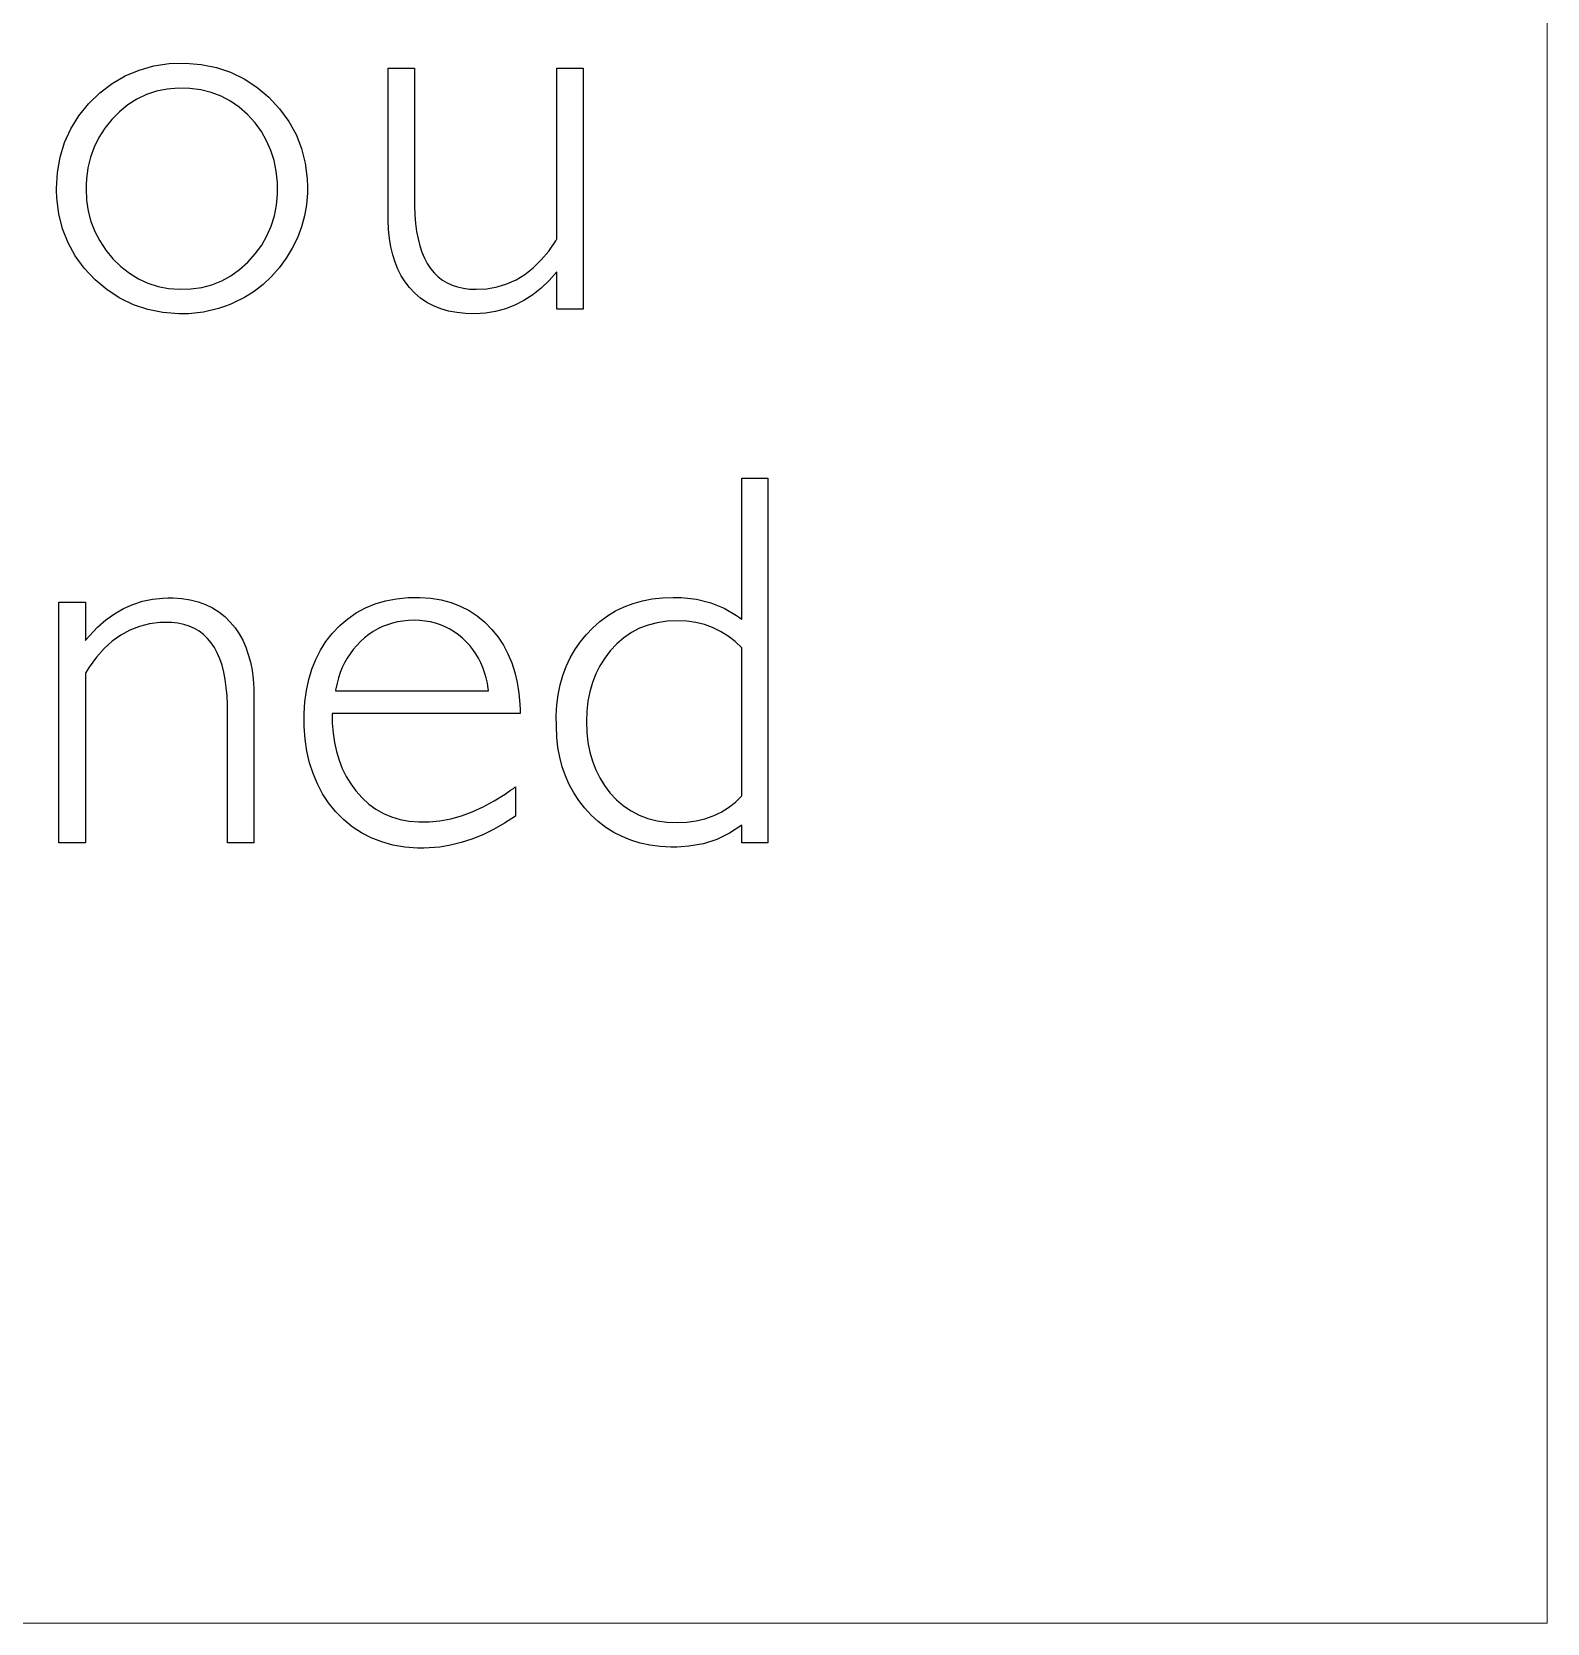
# Model space of a CAD drawing. Header units: millimetres. Extents: x 2232 to 85269, y -3593 to 5869.
# Drawn here: x 39428.5 to 39489.5, y 1801.4 to 1865.5 of the extents above; entities that cross this region are included whole.
import ezdxf

# ---------------------------------------------------------------- set-up
doc = ezdxf.new("R2010")
doc.units = ezdxf.units.MM
doc.layers.add('Standart', color=7, linetype='Continuous')

# ---------------------------------------------------------------- blocks, each defined once
blk = doc.blocks.new('IDE999Entity7103')
at = {"layer": 'Standart', "color": 250, "linetype": 'Continuous', "lineweight": 5}
for points in [[(32531.513, 498.914), (32531.513, 372.996)], [(32531.513, 372.996), (32081.513, 372.996)]]:
    blk.add_lwpolyline(points, dxfattribs=at)
at = {"layer": 'Standart', "color": 159, "linetype": 'Continuous', "lineweight": -3}
for points in [[(32475.402, 435.697), (32476.026, 435.79)], [(32476.026, 435.79), (32476.679, 435.811)], [(32476.679, 435.811), (32477.317, 435.761)], [(32477.317, 435.761), (32477.923, 435.639)], [(32473.724, 434.992), (32474.251, 435.299)], [(32474.251, 435.299), (32474.81, 435.534)], [(32474.81, 435.534), (32475.402, 435.697)], [(32477.923, 435.639), (32478.497, 435.446)], [(32478.497, 435.446), (32479.041, 435.18)], [(32479.041, 435.18), (32479.553, 434.843)], [(32484.839, 435.602), (32484.845, 435.603)], [(32484.839, 435.582), (32484.839, 435.602)], [(32484.839, 435.536), (32484.839, 435.582)], [(32484.839, 435.468), (32484.839, 435.536)], [(32484.839, 435.377), (32484.839, 435.468)], [(32484.839, 435.135), (32484.839, 435.377)], [(32484.839, 434.824), (32484.839, 435.135)], [(32484.845, 435.603), (32484.909, 435.603)], [(32484.909, 435.603), (32485.025, 435.603)], [(32485.025, 435.603), (32485.177, 435.603)], [(32485.177, 435.603), (32485.522, 435.603)], [(32485.522, 435.603), (32485.681, 435.603)], [(32485.681, 435.603), (32485.81, 435.603)], [(32485.81, 435.603), (32485.89, 435.603)], [(32485.89, 435.603), (32485.907, 435.603)], [(32485.907, 435.603), (32485.908, 435.588)], [(32485.908, 435.588), (32485.908, 435.549)], [(32485.908, 435.549), (32485.908, 435.49)], [(32485.908, 435.49), (32485.908, 435.311)], [(32485.908, 435.311), (32485.908, 435.062)], [(32491.629, 435.584), (32491.631, 435.603)], [(32491.629, 435.535), (32491.629, 435.584)], [(32491.629, 435.459), (32491.629, 435.535)], [(32491.629, 435.358), (32491.629, 435.459)], [(32491.629, 435.233), (32491.629, 435.358)], [(32491.629, 435.086), (32491.629, 435.233)], [(32491.629, 434.918), (32491.629, 435.086)], [(32491.631, 435.603), (32491.647, 435.603)], [(32491.647, 435.603), (32491.728, 435.603)], [(32491.728, 435.603), (32491.856, 435.603)], [(32491.856, 435.603), (32492.015, 435.603)], [(32492.015, 435.603), (32492.36, 435.603)], [(32492.36, 435.603), (32492.512, 435.603)], [(32492.512, 435.603), (32492.628, 435.603)], [(32492.628, 435.603), (32492.692, 435.603)], [(32492.692, 435.603), (32492.699, 435.602)], [(32492.699, 435.602), (32492.699, 435.568)], [(32492.699, 435.568), (32492.699, 435.494)], [(32492.699, 435.494), (32492.699, 435.383)], [(32492.699, 435.383), (32492.699, 435.235)], [(32492.699, 435.235), (32492.699, 435.054)], [(32472.772, 434.169), (32473.23, 434.615)], [(32473.23, 434.615), (32473.724, 434.992)], [(32475.108, 434.542), (32474.725, 434.361)], [(32475.514, 434.676), (32475.108, 434.542)], [(32475.942, 434.763), (32475.514, 434.676)], [(32476.393, 434.803), (32475.942, 434.763)], [(32476.856, 434.795), (32476.393, 434.803)], [(32477.299, 434.739), (32476.856, 434.795)], [(32477.72, 434.635), (32477.299, 434.739)], [(32478.119, 434.484), (32477.72, 434.635)], [(32478.495, 434.285), (32478.119, 434.484)], [(32479.553, 434.843), (32480.034, 434.435)], [(32480.034, 434.435), (32480.471, 433.967)], [(32484.839, 434.454), (32484.839, 434.824)], [(32484.839, 434.037), (32484.839, 434.454)], [(32485.908, 435.062), (32485.908, 434.754)], [(32485.908, 434.754), (32485.908, 434.397)], [(32491.629, 434.528), (32491.629, 434.918)], [(32491.629, 434.075), (32491.629, 434.528)], [(32492.699, 435.054), (32492.699, 434.842)], [(32492.699, 434.842), (32492.699, 434.602)], [(32492.699, 434.602), (32492.699, 434.336)], [(32472.38, 433.684), (32472.772, 434.169)], [(32474.026, 433.857), (32473.71, 433.535)], [(32474.364, 434.133), (32474.026, 433.857)], [(32474.725, 434.361), (32474.364, 434.133)], [(32478.848, 434.039), (32478.495, 434.285)], [(32479.179, 433.744), (32478.848, 434.039)], [(32480.471, 433.967), (32480.837, 433.467)], [(32484.839, 433.585), (32484.839, 434.037)], [(32485.908, 434.397), (32485.908, 434.002)], [(32485.908, 434.002), (32485.908, 433.14)], [(32491.629, 433.575), (32491.629, 434.075)], [(32492.699, 434.336), (32492.699, 434.045)], [(32492.699, 434.045), (32492.699, 433.734)], [(32471.81, 432.614), (32472.059, 433.166)], [(32472.059, 433.166), (32472.38, 433.684)], [(32473.431, 433.187), (32473.197, 432.82)], [(32473.71, 433.535), (32473.431, 433.187)], [(32479.48, 433.411), (32479.179, 433.744)], [(32479.736, 433.06), (32479.48, 433.411)], [(32480.837, 433.467), (32481.131, 432.936)], [(32484.839, 432.623), (32484.839, 433.585)], [(32491.629, 433.04), (32491.629, 433.575)], [(32492.699, 433.734), (32492.699, 433.056)], [(32471.632, 432.031), (32471.81, 432.614)], [(32473.197, 432.82), (32473.005, 432.433)], [(32479.949, 432.688), (32479.736, 433.06)], [(32480.121, 432.297), (32479.949, 432.688)], [(32481.131, 432.936), (32481.353, 432.373)], [(32484.839, 431.66), (32484.839, 432.623)], [(32485.908, 433.14), (32485.908, 432.253)], [(32491.629, 432.483), (32491.629, 433.04)], [(32492.699, 433.056), (32492.699, 432.321)], [(32471.525, 431.414), (32471.632, 432.031)], [(32472.858, 432.027), (32472.754, 431.602)], [(32473.005, 432.433), (32472.858, 432.027)], [(32480.25, 431.886), (32480.121, 432.297)], [(32480.337, 431.455), (32480.25, 431.886)], [(32481.353, 432.373), (32481.504, 431.78)], [(32485.908, 432.253), (32485.908, 431.828)], [(32491.629, 431.361), (32491.629, 432.483)], [(32492.699, 432.321), (32492.699, 430.755)], [(32471.49, 430.765), (32471.525, 431.414)], [(32472.754, 431.602), (32472.693, 431.156)], [(32480.381, 431.004), (32480.337, 431.455)], [(32481.504, 431.78), (32481.583, 431.155)], [(32484.839, 431.208), (32484.839, 431.66)], [(32485.908, 431.828), (32485.908, 431.428)], [(32485.908, 431.428), (32485.908, 431.065)], [(32491.629, 430.822), (32491.629, 431.361)], [(32471.49, 430.74), (32471.49, 430.765)], [(32471.49, 430.765), (32471.49, 430.765)], [(32471.49, 430.765), (32471.49, 430.765)], [(32471.49, 430.765), (32471.49, 430.765)], [(32471.49, 430.765), (32471.49, 430.765)], [(32471.49, 430.698), (32471.49, 430.74)], [(32471.503, 430.371), (32471.49, 430.698)], [(32472.677, 430.81), (32472.676, 430.751)], [(32472.676, 430.751), (32472.676, 430.744)], [(32472.676, 430.744), (32472.698, 430.29)], [(32472.676, 430.744), (32472.676, 430.744)], [(32472.676, 430.744), (32472.676, 430.744)], [(32472.676, 430.744), (32472.676, 430.744)], [(32472.679, 430.926), (32472.677, 430.81)], [(32472.693, 431.156), (32472.679, 430.926)], [(32480.384, 430.539), (32480.381, 431.004)], [(32481.583, 431.155), (32481.595, 430.831)], [(32481.595, 430.694), (32481.592, 430.576)], [(32481.595, 430.831), (32481.595, 430.694)], [(32484.839, 430.791), (32484.839, 431.208)], [(32484.839, 430.421), (32484.839, 430.791)], [(32485.908, 431.065), (32485.908, 430.749)], [(32485.908, 430.749), (32485.908, 430.491)], [(32491.629, 430.315), (32491.629, 430.822)], [(32492.699, 430.755), (32492.699, 429.19)], [(32471.581, 429.742), (32471.503, 430.371)], [(32472.698, 430.29), (32472.764, 429.853)], [(32480.259, 429.661), (32480.343, 430.09)], [(32480.343, 430.09), (32480.384, 430.539)], [(32481.554, 430.111), (32481.475, 429.657)], [(32481.592, 430.576), (32481.554, 430.111)], [(32484.839, 430.11), (32484.839, 430.421)], [(32484.839, 429.868), (32484.839, 430.11)], [(32485.908, 430.491), (32485.908, 430.301)], [(32485.908, 430.301), (32485.908, 430.236)], [(32485.908, 430.236), (32485.908, 430.191)], [(32485.908, 430.191), (32485.908, 430.169)], [(32485.908, 430.169), (32485.908, 430.153)], [(32485.908, 430.153), (32485.909, 430.06)], [(32485.909, 430.06), (32485.921, 429.697)], [(32491.629, 429.855), (32491.629, 430.315)], [(32471.73, 429.145), (32471.581, 429.742)], [(32472.764, 429.853), (32472.874, 429.434)], [(32472.874, 429.434), (32473.028, 429.033)], [(32480.132, 429.251), (32480.259, 429.661)], [(32481.475, 429.657), (32481.353, 429.214)], [(32484.839, 429.778), (32484.839, 429.868)], [(32484.839, 429.709), (32484.839, 429.778)], [(32484.839, 429.664), (32484.839, 429.709)], [(32484.839, 429.643), (32484.839, 429.664)], [(32484.839, 429.621), (32484.839, 429.643)], [(32484.839, 429.573), (32484.839, 429.621)], [(32484.84, 429.477), (32484.839, 429.573)], [(32484.858, 429.106), (32484.84, 429.477)], [(32485.921, 429.697), (32485.947, 429.356)], [(32485.947, 429.356), (32485.988, 429.035)], [(32491.629, 429.455), (32491.629, 429.855)], [(32491.629, 429.282), (32491.629, 429.455)], [(32471.951, 428.581), (32471.73, 429.145)], [(32473.028, 429.033), (32473.226, 428.65)], [(32479.749, 428.488), (32479.962, 428.86)], [(32479.962, 428.86), (32480.132, 429.251)], [(32481.189, 428.782), (32480.983, 428.362)], [(32481.353, 429.214), (32481.189, 428.782)], [(32484.896, 428.752), (32484.858, 429.106)], [(32484.952, 428.417), (32484.896, 428.752)], [(32485.988, 429.035), (32486.044, 428.734)], [(32486.044, 428.734), (32486.115, 428.455)], [(32491.59, 428.656), (32491.624, 428.711)], [(32491.624, 428.711), (32491.629, 428.721)], [(32491.629, 429.129), (32491.629, 429.282)], [(32491.629, 428.997), (32491.629, 429.129)], [(32491.629, 428.889), (32491.629, 428.997)], [(32491.629, 428.806), (32491.629, 428.889)], [(32491.629, 428.749), (32491.629, 428.806)], [(32491.629, 428.721), (32491.629, 428.749)], [(32492.699, 429.19), (32492.699, 428.455)], [(32472.243, 428.05), (32471.951, 428.581)], [(32472.607, 427.551), (32472.243, 428.05)], [(32473.226, 428.65), (32473.468, 428.285)], [(32473.468, 428.285), (32473.753, 427.938)], [(32479.192, 427.8), (32479.492, 428.135)], [(32479.492, 428.135), (32479.749, 428.488)], [(32480.983, 428.362), (32480.735, 427.953)], [(32485.028, 428.099), (32484.952, 428.417)], [(32485.123, 427.799), (32485.028, 428.099)], [(32486.115, 428.455), (32486.201, 428.196)], [(32486.201, 428.196), (32486.302, 427.958)], [(32491.006, 427.885), (32491.307, 428.246)], [(32491.307, 428.246), (32491.59, 428.656)], [(32492.699, 428.455), (32492.699, 427.777)], [(32473.041, 427.087), (32472.607, 427.551)], [(32473.753, 427.938), (32474.077, 427.62)], [(32474.077, 427.62), (32474.421, 427.35)], [(32478.511, 427.248), (32478.862, 427.5)], [(32478.862, 427.5), (32479.192, 427.8)], [(32480.453, 427.567), (32480.144, 427.217)], [(32480.735, 427.953), (32480.453, 427.567)], [(32485.238, 427.517), (32485.123, 427.799)], [(32485.372, 427.252), (32485.238, 427.517)], [(32486.302, 427.958), (32486.417, 427.74)], [(32486.417, 427.74), (32486.547, 427.544)], [(32486.547, 427.544), (32486.692, 427.367)], [(32490.349, 427.307), (32490.687, 427.572)], [(32490.687, 427.572), (32491.006, 427.885)], [(32491.629, 427.408), (32491.321, 427.059)], [(32491.629, 427.401), (32491.629, 427.408)], [(32491.629, 427.408), (32491.629, 427.408)], [(32491.629, 427.408), (32491.629, 427.408)], [(32491.629, 427.371), (32491.629, 427.401)], [(32492.699, 427.777), (32492.699, 427.465)], [(32492.699, 427.465), (32492.699, 427.175)], [(32473.523, 426.68), (32473.041, 427.087)], [(32474.421, 427.35), (32474.785, 427.126)], [(32474.785, 427.126), (32475.17, 426.95)], [(32475.17, 426.95), (32475.575, 426.821)], [(32475.575, 426.821), (32476, 426.74)], [(32476.9, 426.719), (32477.334, 426.78)], [(32477.334, 426.78), (32477.747, 426.888)], [(32477.747, 426.888), (32478.139, 427.044)], [(32478.139, 427.044), (32478.511, 427.248)], [(32479.808, 426.902), (32479.446, 426.622)], [(32480.144, 427.217), (32479.808, 426.902)], [(32485.525, 427.006), (32485.372, 427.252)], [(32485.704, 426.771), (32485.525, 427.006)], [(32485.914, 426.547), (32485.704, 426.771)], [(32486.692, 427.367), (32486.852, 427.212)], [(32486.852, 427.212), (32487.027, 427.077)], [(32487.027, 427.077), (32487.217, 426.964)], [(32487.217, 426.964), (32487.421, 426.87)], [(32487.421, 426.87), (32487.64, 426.798)], [(32487.64, 426.798), (32487.874, 426.746)], [(32487.874, 426.746), (32488.123, 426.715)], [(32488.816, 426.729), (32489.226, 426.801)], [(32489.226, 426.801), (32489.619, 426.921)], [(32489.619, 426.921), (32489.993, 427.09)], [(32489.993, 427.09), (32490.349, 427.307)], [(32490.998, 426.75), (32490.661, 426.481)], [(32491.321, 427.059), (32490.998, 426.75)], [(32491.629, 427.248), (32491.629, 427.371)], [(32491.629, 427.06), (32491.629, 427.248)], [(32491.629, 426.587), (32491.629, 427.06)], [(32492.699, 427.175), (32492.699, 426.908)], [(32492.699, 426.908), (32492.699, 426.668)], [(32474.037, 426.346), (32473.523, 426.68)], [(32474.583, 426.082), (32474.037, 426.346)], [(32476, 426.74), (32476.446, 426.706)], [(32476.446, 426.706), (32476.9, 426.719)], [(32478.534, 426.123), (32478.44, 426.084)], [(32478.642, 426.169), (32478.534, 426.123)], [(32479.057, 426.378), (32478.642, 426.169)], [(32479.446, 426.622), (32479.057, 426.378)], [(32486.145, 426.349), (32485.914, 426.547)], [(32486.396, 426.178), (32486.145, 426.349)], [(32486.667, 426.034), (32486.396, 426.178)], [(32488.123, 426.715), (32488.387, 426.705)], [(32488.387, 426.705), (32488.816, 426.729)], [(32490.309, 426.253), (32489.943, 426.065)], [(32490.661, 426.481), (32490.309, 426.253)], [(32491.629, 426.349), (32491.629, 426.587)], [(32491.629, 426.142), (32491.629, 426.349)], [(32491.629, 425.988), (32491.629, 426.142)], [(32492.699, 426.668), (32492.699, 426.456)], [(32492.699, 426.456), (32492.699, 426.276)], [(32492.699, 426.276), (32492.699, 426.128)], [(32492.699, 426.128), (32492.699, 426.016)], [(32475.162, 425.89), (32474.583, 426.082)], [(32475.772, 425.769), (32475.162, 425.89)], [(32476.416, 425.719), (32475.772, 425.769)], [(32476.498, 425.718), (32476.416, 425.719)], [(32476.564, 425.718), (32476.498, 425.718)], [(32476.642, 425.718), (32476.564, 425.718)], [(32476.798, 425.723), (32476.642, 425.718)], [(32477.411, 425.79), (32476.798, 425.723)], [(32478.006, 425.93), (32477.411, 425.79)], [(32478.296, 426.028), (32478.006, 425.93)], [(32478.44, 426.084), (32478.296, 426.028)], [(32486.959, 425.917), (32486.667, 426.034)], [(32487.27, 425.827), (32486.959, 425.917)], [(32487.601, 425.764), (32487.27, 425.827)], [(32487.953, 425.727), (32487.601, 425.764)], [(32488.332, 425.718), (32487.953, 425.727)], [(32488.756, 425.744), (32488.332, 425.718)], [(32489.166, 425.81), (32488.756, 425.744)], [(32489.562, 425.917), (32489.166, 425.81)], [(32489.943, 426.065), (32489.562, 425.917)], [(32491.629, 425.939), (32491.629, 425.988)], [(32491.629, 425.912), (32491.629, 425.939)], [(32491.647, 425.907), (32491.629, 425.912)], [(32491.728, 425.907), (32491.647, 425.907)], [(32491.856, 425.907), (32491.728, 425.907)], [(32492.015, 425.907), (32491.856, 425.907)], [(32492.36, 425.907), (32492.015, 425.907)], [(32492.512, 425.907), (32492.36, 425.907)], [(32492.628, 425.907), (32492.512, 425.907)], [(32492.692, 425.907), (32492.628, 425.907)], [(32492.699, 425.909), (32492.692, 425.907)], [(32492.699, 426.016), (32492.699, 425.942)], [(32492.699, 425.942), (32492.699, 425.909)], [(32499.085, 419.084), (32499.087, 419.096)], [(32499.085, 418.998), (32499.085, 419.084)], [(32499.087, 419.096), (32499.13, 419.096)], [(32499.13, 419.096), (32499.222, 419.096)], [(32499.222, 419.096), (32499.35, 419.096)], [(32499.35, 419.096), (32499.659, 419.096)], [(32499.659, 419.096), (32499.951, 419.096)], [(32499.951, 419.096), (32500.059, 419.096)], [(32500.059, 419.096), (32500.122, 419.096)], [(32500.122, 419.096), (32500.134, 419.096)], [(32500.134, 419.096), (32500.134, 419.088)], [(32500.134, 419.088), (32500.134, 419.031)], [(32499.085, 418.838), (32499.085, 418.998)], [(32499.085, 418.612), (32499.085, 418.838)], [(32499.085, 418.331), (32499.085, 418.612)], [(32500.134, 419.031), (32500.134, 418.921)], [(32500.134, 418.921), (32500.134, 418.762)], [(32500.134, 418.762), (32500.134, 418.556)], [(32500.134, 418.556), (32500.134, 418.307)], [(32499.085, 418.001), (32499.085, 418.331)], [(32499.085, 417.237), (32499.085, 418.001)], [(32500.134, 418.307), (32500.134, 418.017)], [(32500.134, 418.017), (32500.134, 417.689)], [(32499.085, 416.39), (32499.085, 417.237)], [(32500.134, 417.689), (32500.134, 417.325)], [(32500.134, 417.325), (32500.134, 416.93)], [(32500.134, 416.93), (32500.134, 416.054)], [(32499.085, 415.532), (32499.085, 416.39)], [(32500.134, 416.054), (32500.134, 415.084)], [(32499.085, 414.735), (32499.085, 415.532)], [(32499.085, 414.381), (32499.085, 414.735)], [(32500.134, 415.084), (32500.134, 414.044)], [(32471.579, 414.105), (32471.606, 414.112)], [(32471.579, 414.06), (32471.579, 414.105)], [(32471.579, 413.975), (32471.579, 414.06)], [(32471.579, 413.852), (32471.579, 413.975)], [(32471.606, 414.112), (32471.694, 414.112)], [(32471.694, 414.112), (32471.827, 414.112)], [(32471.827, 414.112), (32472.164, 414.112)], [(32472.164, 414.112), (32472.334, 414.112)], [(32472.334, 414.112), (32472.482, 414.112)], [(32472.482, 414.112), (32472.591, 414.112)], [(32472.591, 414.112), (32472.646, 414.112)], [(32472.646, 414.112), (32472.649, 414.109)], [(32472.649, 414.109), (32472.649, 414.085)], [(32472.649, 414.085), (32472.649, 414.037)], [(32472.649, 414.037), (32472.649, 413.968)], [(32472.649, 413.968), (32472.649, 413.782)], [(32474.181, 413.849), (32474.555, 414.017)], [(32474.555, 414.017), (32474.944, 414.143)], [(32474.944, 414.143), (32475.346, 414.229)], [(32475.346, 414.229), (32475.763, 414.273)], [(32475.763, 414.273), (32475.976, 414.279)], [(32475.976, 414.279), (32476.168, 414.277)], [(32476.168, 414.277), (32476.528, 414.251)], [(32476.528, 414.251), (32476.868, 414.199)], [(32476.868, 414.199), (32477.188, 414.118)], [(32477.188, 414.118), (32477.487, 414.011)], [(32477.487, 414.011), (32477.767, 413.876)], [(32483.928, 413.879), (32484.322, 414.04)], [(32484.322, 414.04), (32484.738, 414.163)], [(32484.738, 414.163), (32485.179, 414.246)], [(32485.179, 414.246), (32485.643, 414.291)], [(32485.643, 414.291), (32486.118, 414.298)], [(32486.118, 414.298), (32486.559, 414.267)], [(32486.559, 414.267), (32486.978, 414.199)], [(32486.978, 414.199), (32487.374, 414.094)], [(32487.374, 414.094), (32487.748, 413.951)], [(32487.748, 413.951), (32488.099, 413.771)], [(32494.345, 413.918), (32494.705, 414.053)], [(32494.705, 414.053), (32495.082, 414.16)], [(32495.082, 414.16), (32495.478, 414.236)], [(32495.478, 414.236), (32495.891, 414.283)], [(32495.891, 414.283), (32496.323, 414.3)], [(32496.323, 414.3), (32496.65, 414.292)], [(32496.65, 414.292), (32497.258, 414.222)], [(32497.258, 414.222), (32497.83, 414.08)], [(32497.83, 414.08), (32498.367, 413.864)], [(32499.085, 414.069), (32499.085, 414.381)], [(32499.085, 413.808), (32499.085, 414.069)], [(32500.134, 414.044), (32500.134, 412.955)], [(32471.579, 413.695), (32471.579, 413.852)], [(32471.579, 413.505), (32471.579, 413.695)], [(32471.579, 413.285), (32471.579, 413.505)], [(32472.649, 413.782), (32472.649, 413.551)], [(32472.649, 413.551), (32472.649, 413.05)], [(32473.142, 413.099), (32473.475, 413.39)], [(32473.475, 413.39), (32473.821, 413.64)], [(32473.821, 413.64), (32474.181, 413.849)], [(32475.871, 413.292), (32475.652, 413.284)], [(32476.128, 413.285), (32475.871, 413.292)], [(32477.767, 413.876), (32478.027, 413.714)], [(32478.027, 413.714), (32478.266, 413.524)], [(32478.266, 413.524), (32478.486, 413.307)], [(32478.486, 413.307), (32478.68, 413.071)], [(32482.89, 413.165), (32483.213, 413.442)], [(32483.213, 413.442), (32483.559, 413.68)], [(32483.559, 413.68), (32483.928, 413.879)], [(32485.22, 413.313), (32485.012, 413.263)], [(32485.435, 413.348), (32485.22, 413.313)], [(32485.656, 413.369), (32485.435, 413.348)], [(32485.883, 413.376), (32485.656, 413.369)], [(32486.11, 413.369), (32485.883, 413.376)], [(32486.329, 413.348), (32486.11, 413.369)], [(32486.542, 413.312), (32486.329, 413.348)], [(32486.747, 413.262), (32486.542, 413.312)], [(32488.099, 413.771), (32488.428, 413.554)], [(32488.428, 413.554), (32488.734, 413.3)], [(32488.734, 413.3), (32489.018, 413.009)], [(32493.082, 413.078), (32493.371, 413.333)], [(32493.371, 413.333), (32493.678, 413.557)], [(32493.678, 413.557), (32494.003, 413.752)], [(32494.003, 413.752), (32494.345, 413.918)], [(32496.071, 413.337), (32495.68, 413.28)], [(32496.483, 413.356), (32496.071, 413.337)], [(32496.863, 413.339), (32496.483, 413.356)], [(32497.227, 413.287), (32496.863, 413.339)], [(32498.367, 413.864), (32498.867, 413.576)], [(32498.867, 413.576), (32498.986, 413.492)], [(32498.986, 413.492), (32499.045, 413.449)], [(32499.045, 413.449), (32499.074, 413.426)], [(32499.074, 413.426), (32499.085, 413.419)], [(32499.085, 413.607), (32499.085, 413.808)], [(32499.085, 413.474), (32499.085, 413.607)], [(32499.085, 413.419), (32499.085, 413.474)], [(32471.579, 413.037), (32471.579, 413.285)], [(32471.579, 412.763), (32471.579, 413.037)], [(32471.579, 412.467), (32471.579, 412.763)], [(32472.649, 413.05), (32472.649, 412.829)], [(32472.649, 412.829), (32472.649, 412.66)], [(32472.649, 412.66), (32472.649, 412.603)], [(32472.671, 412.585), (32472.824, 412.767)], [(32472.824, 412.767), (32473.142, 413.099)], [(32474.076, 412.781), (32473.73, 412.533)], [(32474.442, 412.98), (32474.076, 412.781)], [(32474.826, 413.131), (32474.442, 412.98)], [(32475.23, 413.232), (32474.826, 413.131)], [(32475.652, 413.284), (32475.23, 413.232)], [(32476.378, 413.256), (32476.128, 413.285)], [(32476.613, 413.207), (32476.378, 413.256)], [(32476.833, 413.137), (32476.613, 413.207)], [(32477.038, 413.047), (32476.833, 413.137)], [(32477.229, 412.935), (32477.038, 413.047)], [(32477.405, 412.803), (32477.229, 412.935)], [(32477.566, 412.649), (32477.405, 412.803)], [(32477.713, 412.475), (32477.566, 412.649)], [(32478.68, 413.071), (32478.842, 412.831)], [(32478.842, 412.831), (32478.984, 412.574)], [(32482.338, 412.523), (32482.593, 412.852)], [(32482.593, 412.852), (32482.89, 413.165)], [(32483.893, 412.666), (32483.729, 412.518)], [(32484.064, 412.801), (32483.893, 412.666)], [(32484.241, 412.922), (32484.064, 412.801)], [(32484.424, 413.029), (32484.241, 412.922)], [(32484.614, 413.121), (32484.424, 413.029)], [(32484.81, 413.199), (32484.614, 413.121)], [(32485.012, 413.263), (32484.81, 413.199)], [(32486.946, 413.197), (32486.747, 413.262)], [(32487.137, 413.118), (32486.946, 413.197)], [(32487.322, 413.024), (32487.137, 413.118)], [(32487.499, 412.916), (32487.322, 413.024)], [(32487.67, 412.794), (32487.499, 412.916)], [(32487.833, 412.658), (32487.67, 412.794)], [(32487.988, 412.509), (32487.833, 412.658)], [(32489.018, 413.009), (32489.266, 412.7)], [(32489.266, 412.7), (32489.48, 412.374)], [(32492.575, 412.501), (32492.813, 412.797)], [(32492.813, 412.797), (32493.082, 413.078)], [(32494.331, 412.677), (32494.047, 412.432)], [(32494.636, 412.884), (32494.331, 412.677)], [(32494.963, 413.054), (32494.636, 412.884)], [(32495.311, 413.186), (32494.963, 413.054)], [(32495.68, 413.28), (32495.311, 413.186)], [(32497.576, 413.202), (32497.227, 413.287)], [(32497.909, 413.083), (32497.576, 413.202)], [(32498.227, 412.929), (32497.909, 413.083)], [(32498.528, 412.742), (32498.227, 412.929)], [(32498.815, 412.52), (32498.528, 412.742)], [(32500.134, 412.955), (32500.134, 410.726)], [(32471.579, 412.149), (32471.579, 412.467)], [(32471.579, 411.462), (32471.579, 412.149)], [(32472.649, 412.603), (32472.649, 412.568)], [(32472.649, 412.568), (32472.649, 412.56)], [(32472.649, 412.559), (32472.652, 412.562)], [(32472.649, 412.56), (32472.649, 412.559)], [(32472.652, 412.562), (32472.671, 412.585)], [(32473.403, 412.235), (32473.095, 411.889)], [(32473.73, 412.533), (32473.403, 412.235)], [(32477.844, 412.28), (32477.713, 412.475)], [(32477.961, 412.065), (32477.844, 412.28)], [(32478.063, 411.828), (32477.961, 412.065)], [(32478.984, 412.574), (32479.107, 412.298)], [(32479.107, 412.298), (32479.21, 412.005)], [(32481.925, 411.801), (32482.115, 412.173)], [(32482.115, 412.173), (32482.338, 412.523)], [(32483.306, 412.028), (32483.189, 411.849)], [(32483.435, 412.199), (32483.306, 412.028)], [(32483.576, 412.362), (32483.435, 412.199)], [(32483.729, 412.518), (32483.576, 412.362)], [(32488.128, 412.357), (32487.988, 412.509)], [(32488.257, 412.196), (32488.128, 412.357)], [(32488.374, 412.027), (32488.257, 412.196)], [(32488.479, 411.851), (32488.374, 412.027)], [(32489.48, 412.374), (32489.665, 412.028)], [(32489.665, 412.028), (32489.821, 411.662)], [(32492.176, 411.861), (32492.362, 412.189)], [(32492.362, 412.189), (32492.575, 412.501)], [(32493.785, 412.149), (32493.561, 411.856)], [(32494.047, 412.432), (32493.785, 412.149)], [(32499.085, 412.265), (32498.815, 412.52)], [(32499.085, 412.248), (32499.085, 412.265)], [(32499.085, 412.198), (32499.085, 412.248)], [(32499.085, 412.117), (32499.085, 412.198)], [(32499.085, 412.009), (32499.085, 412.117)], [(32499.085, 411.874), (32499.085, 412.009)], [(32471.579, 410.72), (32471.579, 411.462)], [(32472.805, 411.494), (32472.668, 411.278)], [(32473.095, 411.889), (32472.805, 411.494)], [(32478.151, 411.571), (32478.063, 411.828)], [(32478.223, 411.292), (32478.151, 411.571)], [(32479.21, 412.005), (32479.294, 411.693)], [(32479.294, 411.693), (32479.359, 411.364)], [(32481.641, 410.993), (32481.767, 411.408)], [(32481.767, 411.408), (32481.925, 411.801)], [(32482.99, 411.47), (32482.909, 411.269)], [(32483.083, 411.663), (32482.99, 411.47)], [(32483.189, 411.849), (32483.083, 411.663)], [(32488.574, 411.666), (32488.479, 411.851)], [(32488.657, 411.473), (32488.574, 411.666)], [(32488.728, 411.272), (32488.657, 411.473)], [(32489.821, 411.662), (32489.947, 411.277)], [(32491.882, 411.154), (32492.016, 411.516)], [(32492.016, 411.516), (32492.176, 411.861)], [(32493.367, 411.545), (32493.203, 411.216)], [(32493.561, 411.856), (32493.367, 411.545)], [(32499.085, 411.715), (32499.085, 411.874)], [(32499.085, 411.534), (32499.085, 411.715)], [(32499.085, 411.333), (32499.085, 411.534)], [(32472.651, 411.25), (32472.649, 411.245)], [(32472.649, 411.245), (32472.649, 411.238)], [(32472.649, 411.238), (32472.649, 411.202)], [(32472.649, 411.202), (32472.649, 411.139)], [(32472.649, 411.139), (32472.649, 411.049)], [(32472.649, 411.049), (32472.649, 410.935)], [(32472.649, 410.935), (32472.649, 410.798)], [(32472.649, 410.798), (32472.649, 410.462)], [(32472.668, 411.278), (32472.651, 411.25)], [(32478.281, 410.993), (32478.223, 411.292)], [(32478.324, 410.673), (32478.281, 410.993)], [(32479.359, 411.364), (32479.404, 411.016)], [(32479.404, 411.016), (32479.431, 410.651)], [(32481.547, 410.556), (32481.641, 410.993)], [(32482.782, 410.844), (32482.737, 410.62)], [(32482.839, 411.06), (32482.782, 410.844)], [(32482.909, 411.269), (32482.839, 411.06)], [(32488.788, 411.063), (32488.728, 411.272)], [(32488.837, 410.845), (32488.788, 411.063)], [(32488.874, 410.62), (32488.837, 410.845)], [(32489.947, 411.277), (32490.043, 410.871)], [(32490.043, 410.871), (32490.109, 410.446)], [(32491.693, 410.382), (32491.774, 410.777)], [(32491.774, 410.777), (32491.882, 411.154)], [(32493.069, 410.868), (32492.964, 410.502)], [(32493.203, 411.216), (32493.069, 410.868)], [(32499.085, 410.882), (32499.085, 411.333)], [(32499.085, 410.379), (32499.085, 410.882)], [(32500.134, 410.726), (32500.134, 409.632)], [(32471.579, 409.943), (32471.579, 410.72)], [(32472.649, 410.462), (32472.649, 410.056)], [(32478.353, 410.332), (32478.324, 410.673)], [(32478.367, 409.971), (32478.353, 410.332)], [(32479.431, 410.651), (32479.436, 410.461)], [(32479.436, 410.461), (32479.438, 410.365)], [(32479.438, 410.365), (32479.438, 410.323)], [(32479.438, 410.323), (32479.438, 410.319)], [(32479.438, 410.319), (32479.438, 410.291)], [(32479.438, 410.291), (32479.438, 410.24)], [(32479.438, 410.24), (32479.438, 410.165)], [(32479.438, 410.165), (32479.438, 410.069)], [(32481.457, 409.618), (32481.486, 410.098)], [(32481.486, 410.098), (32481.547, 410.556)], [(32482.727, 410.562), (32482.724, 410.543)], [(32482.724, 410.543), (32482.734, 410.543)], [(32482.724, 410.543), (32482.724, 410.543)], [(32482.724, 410.543), (32482.724, 410.543)], [(32482.724, 410.543), (32482.724, 410.543)], [(32482.724, 410.543), (32482.724, 410.543)], [(32482.737, 410.62), (32482.727, 410.562)], [(32482.734, 410.543), (32482.764, 410.543)], [(32482.764, 410.543), (32482.811, 410.543)], [(32482.811, 410.543), (32482.877, 410.543)], [(32482.877, 410.543), (32482.958, 410.543)], [(32482.958, 410.543), (32483.055, 410.543)], [(32483.055, 410.543), (32483.167, 410.543)], [(32483.167, 410.543), (32483.293, 410.543)], [(32483.293, 410.543), (32483.581, 410.543)], [(32483.581, 410.543), (32483.912, 410.543)], [(32483.912, 410.543), (32484.279, 410.543)], [(32484.279, 410.543), (32484.673, 410.543)], [(32484.673, 410.543), (32485.088, 410.543)], [(32485.088, 410.543), (32485.516, 410.543)], [(32485.516, 410.543), (32486.379, 410.543)], [(32486.379, 410.543), (32486.799, 410.543)], [(32486.799, 410.543), (32487.201, 410.543)], [(32487.201, 410.543), (32487.578, 410.543)], [(32487.578, 410.543), (32487.922, 410.543)], [(32487.922, 410.543), (32488.225, 410.543)], [(32488.225, 410.543), (32488.359, 410.543)], [(32488.359, 410.543), (32488.48, 410.543)], [(32488.48, 410.543), (32488.587, 410.543)], [(32488.587, 410.543), (32488.679, 410.543)], [(32488.679, 410.543), (32488.755, 410.543)], [(32488.755, 410.543), (32488.815, 410.543)], [(32488.815, 410.543), (32488.857, 410.543)], [(32488.857, 410.543), (32488.88, 410.543)], [(32488.882, 410.562), (32488.874, 410.62)], [(32488.88, 410.543), (32488.884, 410.543)], [(32488.884, 410.543), (32488.882, 410.562)], [(32490.109, 410.446), (32490.146, 410)], [(32491.637, 409.971), (32491.693, 410.382)], [(32492.889, 410.118), (32492.844, 409.715)], [(32492.964, 410.502), (32492.889, 410.118)], [(32499.085, 409.84), (32499.085, 410.379)], [(32471.579, 408.359), (32471.579, 409.943)], [(32472.649, 410.056), (32472.649, 409.592)], [(32472.649, 409.592), (32472.649, 409.084)], [(32478.368, 409.877), (32478.367, 409.971)], [(32478.368, 409.83), (32478.368, 409.877)], [(32478.368, 409.809), (32478.368, 409.83)], [(32478.368, 409.794), (32478.368, 409.809)], [(32478.368, 409.809), (32478.368, 409.809)], [(32478.368, 409.756), (32478.368, 409.794)], [(32478.368, 409.697), (32478.368, 409.756)], [(32478.368, 409.519), (32478.368, 409.697)], [(32478.368, 409.272), (32478.368, 409.519)], [(32479.438, 410.069), (32479.438, 409.819)], [(32479.438, 409.819), (32479.438, 409.502)], [(32479.438, 409.502), (32479.438, 409.127)], [(32481.461, 409.103), (32481.457, 409.618)], [(32482.588, 409.62), (32482.587, 409.619)], [(32482.587, 409.619), (32482.587, 409.613)], [(32482.587, 409.613), (32482.587, 409.583)], [(32482.587, 409.583), (32482.587, 409.512)], [(32482.587, 409.512), (32482.587, 409.505)], [(32482.587, 409.505), (32482.587, 409.504)], [(32482.587, 409.504), (32482.587, 409.504)], [(32482.587, 409.504), (32482.587, 409.487)], [(32482.587, 409.487), (32482.587, 409.435)], [(32482.614, 409.62), (32482.588, 409.62)], [(32482.677, 409.62), (32482.614, 409.62)], [(32482.774, 409.62), (32482.677, 409.62)], [(32482.902, 409.62), (32482.774, 409.62)], [(32483.06, 409.62), (32482.902, 409.62)], [(32483.245, 409.62), (32483.06, 409.62)], [(32483.455, 409.62), (32483.245, 409.62)], [(32483.687, 409.62), (32483.455, 409.62)], [(32483.94, 409.62), (32483.687, 409.62)], [(32484.496, 409.62), (32483.94, 409.62)], [(32485.107, 409.62), (32484.496, 409.62)], [(32485.752, 409.62), (32485.107, 409.62)], [(32487.076, 409.62), (32485.752, 409.62)], [(32487.718, 409.62), (32487.076, 409.62)], [(32488.322, 409.62), (32487.718, 409.62)], [(32488.87, 409.62), (32488.322, 409.62)], [(32489.118, 409.62), (32488.87, 409.62)], [(32489.344, 409.62), (32489.118, 409.62)], [(32489.547, 409.62), (32489.344, 409.62)], [(32489.725, 409.62), (32489.547, 409.62)], [(32489.876, 409.62), (32489.725, 409.62)], [(32489.996, 409.62), (32489.876, 409.62)], [(32490.084, 409.62), (32489.996, 409.62)], [(32490.137, 409.62), (32490.084, 409.62)], [(32490.154, 409.62), (32490.137, 409.62)], [(32490.146, 410), (32490.153, 409.77)], [(32490.153, 409.77), (32490.154, 409.661)], [(32490.154, 409.661), (32490.154, 409.661)], [(32490.154, 409.661), (32490.154, 409.64)], [(32490.154, 409.64), (32490.154, 409.62)], [(32491.608, 409.544), (32491.637, 409.971)], [(32491.628, 408.672), (32491.608, 409.544)], [(32492.844, 409.715), (32492.829, 409.294)], [(32499.085, 409.284), (32499.085, 409.84)], [(32500.134, 409.632), (32500.134, 408.582)], [(32472.649, 409.084), (32472.649, 407.99)], [(32478.368, 408.966), (32478.368, 409.272)], [(32478.368, 408.612), (32478.368, 408.966)], [(32479.438, 409.127), (32479.438, 408.709)], [(32481.498, 408.593), (32481.461, 409.103)], [(32482.587, 409.435), (32482.593, 409.231)], [(32482.593, 409.231), (32482.622, 408.834)], [(32482.622, 408.834), (32482.677, 408.453)], [(32492.829, 409.294), (32492.844, 408.868)], [(32492.844, 408.868), (32492.888, 408.461)], [(32499.085, 408.729), (32499.085, 409.284)], [(32471.579, 407.59), (32471.579, 408.359)], [(32478.368, 408.22), (32478.368, 408.612)], [(32478.368, 407.364), (32478.368, 408.22)], [(32479.438, 408.709), (32479.438, 408.257)], [(32479.438, 408.257), (32479.438, 407.783)], [(32481.57, 408.106), (32481.498, 408.593)], [(32482.677, 408.453), (32482.758, 408.088)], [(32491.677, 408.258), (32491.628, 408.672)], [(32491.753, 407.86), (32491.677, 408.258)], [(32492.888, 408.461), (32492.962, 408.074)], [(32499.085, 408.19), (32499.085, 408.729)], [(32499.085, 407.687), (32499.085, 408.19)], [(32500.134, 408.582), (32500.134, 407.6)], [(32471.579, 406.861), (32471.579, 407.59)], [(32472.649, 407.99), (32472.649, 406.881)], [(32479.438, 407.783), (32479.438, 406.818)], [(32481.677, 407.643), (32481.57, 408.106)], [(32481.817, 407.204), (32481.677, 407.643)], [(32482.758, 408.088), (32482.863, 407.74)], [(32482.863, 407.74), (32482.995, 407.408)], [(32491.855, 407.478), (32491.753, 407.86)], [(32492.962, 408.074), (32493.066, 407.706)], [(32493.066, 407.706), (32493.199, 407.358)], [(32499.085, 407.236), (32499.085, 407.687)], [(32500.134, 407.6), (32500.134, 406.708)], [(32472.649, 406.881), (32472.649, 406.354)], [(32478.368, 406.485), (32478.368, 407.364)], [(32481.992, 406.788), (32481.817, 407.204)], [(32482.995, 407.408), (32483.151, 407.092)], [(32483.151, 407.092), (32483.333, 406.792)], [(32491.983, 407.113), (32491.855, 407.478)], [(32492.137, 406.764), (32491.983, 407.113)], [(32493.199, 407.358), (32493.362, 407.029)], [(32493.362, 407.029), (32493.554, 406.719)], [(32499.085, 407.035), (32499.085, 407.236)], [(32499.085, 406.854), (32499.085, 407.035)], [(32471.579, 406.193), (32471.579, 406.861)], [(32472.649, 406.354), (32472.649, 405.863)], [(32478.368, 406.062), (32478.368, 406.485)], [(32479.438, 406.818), (32479.438, 406.349)], [(32479.438, 406.349), (32479.438, 405.905)], [(32482.201, 406.396), (32481.992, 406.788)], [(32482.445, 406.027), (32482.201, 406.396)], [(32483.333, 406.792), (32483.542, 406.505)], [(32483.542, 406.505), (32483.791, 406.225)], [(32489.107, 406.102), (32489.55, 406.378)], [(32489.55, 406.378), (32489.771, 406.531)], [(32489.771, 406.531), (32489.883, 406.611)], [(32489.883, 406.611), (32489.938, 406.652)], [(32489.938, 406.652), (32489.964, 406.671)], [(32489.964, 406.671), (32489.964, 406.671)], [(32489.964, 406.671), (32489.964, 406.656)], [(32489.964, 406.656), (32489.964, 406.62)], [(32489.964, 406.62), (32489.964, 406.496)], [(32489.964, 406.496), (32489.964, 406.322)], [(32489.964, 406.322), (32489.964, 405.913)], [(32492.317, 406.432), (32492.137, 406.764)], [(32492.523, 406.116), (32492.317, 406.432)], [(32493.554, 406.719), (32493.775, 406.429)], [(32493.775, 406.429), (32494.035, 406.149)], [(32498.824, 406.053), (32499.085, 406.304)], [(32499.085, 406.695), (32499.085, 406.854)], [(32499.085, 406.56), (32499.085, 406.695)], [(32499.085, 406.452), (32499.085, 406.56)], [(32499.085, 406.371), (32499.085, 406.452)], [(32499.085, 406.321), (32499.085, 406.371)], [(32499.085, 406.304), (32499.085, 406.321)], [(32499.085, 406.304), (32499.085, 406.304)], [(32500.134, 406.708), (32500.134, 406.304)], [(32500.134, 406.304), (32500.134, 405.93)], [(32471.579, 405.887), (32471.579, 406.193)], [(32471.579, 405.603), (32471.579, 405.887)], [(32471.579, 405.344), (32471.579, 405.603)], [(32472.649, 405.863), (32472.649, 405.422)], [(32478.368, 405.666), (32478.368, 406.062)], [(32478.368, 405.305), (32478.368, 405.666)], [(32479.438, 405.905), (32479.438, 405.498)], [(32482.723, 405.681), (32482.445, 406.027)], [(32483.043, 405.353), (32482.723, 405.681)], [(32483.791, 406.225), (32484.059, 405.98)], [(32484.059, 405.98), (32484.346, 405.771)], [(32484.346, 405.771), (32484.654, 405.597)], [(32487.793, 405.507), (32488.229, 405.666)], [(32488.229, 405.666), (32488.667, 405.865)], [(32488.667, 405.865), (32489.107, 406.102)], [(32489.964, 405.913), (32489.964, 405.725)], [(32489.964, 405.725), (32489.964, 405.578)], [(32492.756, 405.817), (32492.523, 406.116)], [(32493.018, 405.531), (32492.756, 405.817)], [(32494.035, 406.149), (32494.318, 405.906)], [(32494.318, 405.906), (32494.622, 405.7)], [(32494.622, 405.7), (32494.95, 405.532)], [(32497.93, 405.501), (32498.246, 405.651)], [(32498.246, 405.651), (32498.544, 405.835)], [(32498.544, 405.835), (32498.824, 406.053)], [(32500.134, 405.93), (32500.134, 405.591)], [(32471.579, 405.112), (32471.579, 405.344)], [(32471.579, 404.909), (32471.579, 405.112)], [(32472.649, 405.422), (32472.649, 405.045)], [(32472.649, 405.045), (32472.649, 404.884)], [(32478.368, 404.992), (32478.368, 405.305)], [(32478.368, 404.736), (32478.368, 404.992)], [(32479.438, 405.498), (32479.438, 405.139)], [(32479.438, 405.139), (32479.438, 404.839)], [(32483.389, 405.066), (32483.043, 405.353)], [(32483.762, 404.82), (32483.389, 405.066)], [(32484.654, 405.597), (32484.981, 405.459)], [(32484.981, 405.459), (32485.327, 405.356)], [(32485.327, 405.356), (32485.694, 405.289)], [(32485.694, 405.289), (32486.079, 405.257)], [(32486.079, 405.257), (32486.496, 405.261)], [(32486.496, 405.261), (32486.927, 405.304)], [(32486.927, 405.304), (32487.359, 405.386)], [(32487.359, 405.386), (32487.793, 405.507)], [(32489.525, 405.202), (32489.087, 404.955)], [(32489.964, 405.485), (32489.525, 405.202)], [(32489.964, 405.578), (32489.964, 405.495)], [(32489.964, 405.495), (32489.964, 405.485)], [(32489.964, 405.485), (32489.964, 405.485)], [(32493.303, 405.27), (32493.018, 405.531)], [(32493.606, 405.039), (32493.303, 405.27)], [(32493.926, 404.837), (32493.606, 405.039)], [(32494.95, 405.532), (32495.299, 405.401)], [(32495.299, 405.401), (32495.672, 405.308)], [(32495.672, 405.308), (32496.066, 405.252)], [(32496.066, 405.252), (32496.483, 405.233)], [(32496.483, 405.233), (32496.872, 405.25)], [(32496.872, 405.25), (32497.243, 405.3)], [(32497.243, 405.3), (32497.596, 405.384)], [(32497.596, 405.384), (32497.93, 405.501)], [(32499.085, 405.129), (32498.59, 404.8)], [(32499.085, 405.128), (32499.085, 405.129)], [(32499.085, 405.129), (32499.085, 405.129)], [(32499.085, 405.102), (32499.085, 405.128)], [(32499.085, 405.041), (32499.085, 405.102)], [(32499.085, 404.855), (32499.085, 405.041)], [(32500.134, 405.591), (32500.134, 405.289)], [(32500.134, 405.289), (32500.134, 405.027)], [(32500.134, 405.027), (32500.134, 404.807)], [(32471.579, 404.737), (32471.579, 404.909)], [(32471.579, 404.599), (32471.579, 404.737)], [(32471.579, 404.498), (32471.579, 404.599)], [(32471.579, 404.436), (32471.579, 404.498)], [(32471.579, 404.414), (32471.579, 404.436)], [(32471.606, 404.414), (32471.579, 404.414)], [(32471.579, 404.414), (32471.579, 404.414)], [(32471.579, 404.414), (32471.579, 404.414)], [(32471.694, 404.414), (32471.606, 404.414)], [(32471.827, 404.414), (32471.694, 404.414)], [(32472.164, 404.414), (32471.827, 404.414)], [(32472.334, 404.414), (32472.164, 404.414)], [(32472.482, 404.414), (32472.334, 404.414)], [(32472.591, 404.414), (32472.482, 404.414)], [(32472.646, 404.414), (32472.591, 404.414)], [(32472.649, 404.425), (32472.646, 404.414)], [(32472.649, 404.884), (32472.649, 404.744)], [(32472.649, 404.744), (32472.649, 404.626)], [(32472.649, 404.626), (32472.649, 404.533)], [(32472.649, 404.533), (32472.649, 404.465)], [(32472.649, 404.465), (32472.649, 404.425)], [(32478.368, 404.548), (32478.368, 404.736)], [(32478.368, 404.483), (32478.368, 404.548)], [(32478.368, 404.438), (32478.368, 404.483)], [(32478.369, 404.414), (32478.368, 404.438)], [(32478.414, 404.414), (32478.369, 404.414)], [(32478.517, 404.414), (32478.414, 404.414)], [(32478.66, 404.414), (32478.517, 404.414)], [(32479.003, 404.414), (32478.66, 404.414)], [(32479.168, 404.414), (32479.003, 404.414)], [(32479.307, 404.414), (32479.168, 404.414)], [(32479.402, 404.414), (32479.307, 404.414)], [(32479.438, 404.414), (32479.402, 404.414)], [(32479.438, 404.839), (32479.438, 404.611)], [(32479.438, 404.611), (32479.438, 404.527)], [(32479.438, 404.527), (32479.438, 404.465)], [(32479.438, 404.465), (32479.438, 404.427)], [(32479.438, 404.427), (32479.438, 404.414)], [(32484.16, 404.615), (32483.762, 404.82)], [(32484.585, 404.452), (32484.16, 404.615)], [(32485.036, 404.329), (32484.585, 404.452)], [(32485.514, 404.248), (32485.036, 404.329)], [(32487.349, 404.318), (32486.919, 404.246)], [(32487.782, 404.424), (32487.349, 404.318)], [(32488.215, 404.566), (32487.782, 404.424)], [(32488.65, 404.743), (32488.215, 404.566)], [(32489.087, 404.955), (32488.65, 404.743)], [(32494.264, 404.665), (32493.926, 404.837)], [(32494.62, 404.522), (32494.264, 404.665)], [(32494.994, 404.409), (32494.62, 404.522)], [(32495.385, 404.326), (32494.994, 404.409)], [(32495.794, 404.272), (32495.385, 404.326)], [(32497.542, 404.375), (32496.952, 404.276)], [(32498.078, 404.547), (32497.542, 404.375)], [(32498.59, 404.8), (32498.078, 404.547)], [(32499.085, 404.64), (32499.085, 404.855)], [(32499.085, 404.47), (32499.085, 404.64)], [(32499.085, 404.424), (32499.085, 404.47)], [(32499.088, 404.414), (32499.085, 404.424)], [(32499.136, 404.414), (32499.088, 404.414)], [(32499.231, 404.414), (32499.136, 404.414)], [(32499.512, 404.414), (32499.231, 404.414)], [(32499.825, 404.414), (32499.512, 404.414)], [(32499.961, 404.414), (32499.825, 404.414)], [(32500.065, 404.414), (32499.961, 404.414)], [(32500.125, 404.414), (32500.065, 404.414)], [(32500.134, 404.414), (32500.125, 404.414)], [(32500.134, 404.807), (32500.134, 404.633)], [(32500.134, 404.633), (32500.134, 404.508)], [(32500.134, 404.508), (32500.134, 404.434)], [(32500.134, 404.434), (32500.134, 404.414)], [(32486.017, 404.208), (32485.514, 404.248)], [(32486.275, 404.204), (32486.017, 404.208)], [(32486.49, 404.209), (32486.275, 404.204)], [(32486.919, 404.246), (32486.49, 404.209)], [(32496.222, 404.248), (32495.794, 404.272)], [(32496.331, 404.247), (32496.222, 404.248)], [(32496.389, 404.247), (32496.331, 404.247)], [(32496.472, 404.248), (32496.389, 404.247)], [(32496.636, 404.253), (32496.472, 404.248)], [(32496.952, 404.276), (32496.636, 404.253)]]:
    blk.add_lwpolyline(points, dxfattribs=at)

msp = doc.modelspace()

# ---------------------------------------------------------------- block references
at = {"layer": 'Standart'}
msp.add_blockref('IDE999Entity7103', (6957.977, 1428.422), dxfattribs=at)

doc.saveas('drawing.dxf')
